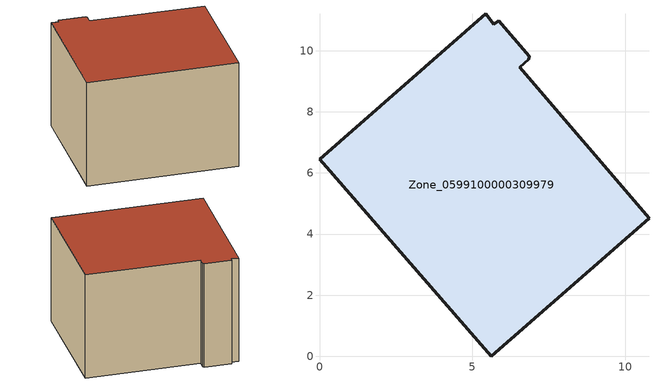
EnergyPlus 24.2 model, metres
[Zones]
Zone_0599100000309979
 floor ground (C_G): 5.44,11.21 5.7,10.86 5.87,10.98 6.87,9.82 6.85,9.72 6.55,9.45 10.78,4.52 5.62,0 0,6.45 z0
 wall outside (C_F): 10.78,4.52 6.55,9.45 6.85,9.72 6.87,9.82 5.87,10.98 5.7,10.86 5.44,11.21 0,6.45 5.62,0 10.78,4.52 z0:6.34
 roof outside (C_R): 5.7,10.86 5.44,11.21 0,6.45 5.62,0 10.78,4.52 6.55,9.45 6.85,9.72 6.87,9.82 5.87,10.98 z6.34
[BUILDING]
Pand.0599100000309979: North Axis=0; Terrain=City; Loads Convergence Tolerance Value=0.04; Temperature Convergence Tolerance Value=0.4; Solar Distribution=FullExterior; Maximum Number of Warmup Days=25; Minimum Number of Warmup Days=1
[Site:Location]
Rotterdam.The.Hague.AP_ZH_NLD Design_Conditions: Latitude=51.96; Longitude=4.45; Time Zone=1; Elevation=-4.5
[SITE:GROUNDTEMPERATURE:BUILDINGSURFACE]
18, 18, 18, 18, 18, 18, 18, 18, 18, 18, 18, 18
[MATERIAL] Thermal Absorptance=0.9; Solar Absorptance=0.7; Visible Absorptance=0.7
Name | Roughness | Thickness | Conductivity | Density | Specific Heat
G.TI.1946 | MediumSmooth | 0.15 | 1 | 540 | 1210
F.TI.1946 | Rough | 0.3 | 0.857143 | 1920 | 840
R.TI.1946 | MediumRough | 0.2 | 0.1 | 1500 | 1000
[CONSTRUCTION]
C_G: G.TI.1946
C_F: F.TI.1946
C_R: R.TI.1946
[ZONE]
Zone_0599100000309979: Type=1; Multiplier=1; Ceiling Height=Autocalculate; Volume=Autocalculate; Floor Area=autocalculate; Part of Total Floor Area=Yes
[ZONEINFILTRATION:DESIGNFLOWRATE]
Infil_Zone_0599100000309979: Zone or ZoneList or Space or SpaceList=Zone_0599100000309979; Schedule=AlwaysOn; Design Flow Rate Calculation Method=Flow/Area; Flow Rate per Floor Area=0.003; Constant Term Coefficient=1; Temperature Term Coefficient=0; Velocity Term Coefficient=0; Velocity Squared Term Coefficient=0
[HVACTEMPLATE:ZONE:IDEALLOADSAIRSYSTEM]
Zone_0599100000309979: Maximum Heating Supply Air Temperature=50; Minimum Cooling Supply Air Temperature=13; Maximum Heating Supply Air Humidity Ratio=0.0156; Minimum Cooling Supply Air Humidity Ratio=0.0077; Heating Limit=NoLimit; Cooling Limit=NoLimit; Dehumidification Control Type=ConstantSensibleHeatRatio; Cooling Sensible Heat Ratio=0.7; Dehumidification Setpoint=60; Humidification Control Type=None; Humidification Setpoint=30; Outdoor Air Method=None; Outdoor Air Flow Rate per Person=0.00944; Outdoor Air Flow Rate per Zone Floor Area=0; Outdoor Air Flow Rate per Zone=0; Demand Controlled Ventilation Type=None; Outdoor Air Economizer Type=NoEconomizer; Heat Recovery Type=None; Sensible Heat Recovery Effectiveness=0.7; Latent Heat Recovery Effectiveness=0.65
[ZONECONTROL:THERMOSTAT]
ThermostatControl_Zone_0599100000309979: Zone or ZoneList=Zone_0599100000309979; Control Type Schedule=DualSetpointControlType; Control 1=Thermostat_Zone_0599100000309979; Temperature Difference Between Cutout And Setpoint=0
[THERMOSTATSETPOINT:DUALSETPOINT]
Thermostat_Zone_0599100000309979: Heating Setpoint Temperature Schedule=HeatingSetpoint_Zone_0599100000309979; Cooling Setpoint Temperature Schedule=CoolingSetpoint_Zone_0599100000309979
[SCHEDULE:COMPACT]
HeatingSetpoint_Zone_0599100000309979: Through: 12/31, For: AllDays, Until: 24:00, 21
CoolingSetpoint_Zone_0599100000309979: Through: 12/31, For: AllDays, Until: 24:00, 24
DualSetpointControlType: Through: 12/31, For: AllDays, Until: 24:00, 4
AlwaysOn: Through: 12/31, For: AllDays, Until: 24:00, 1
